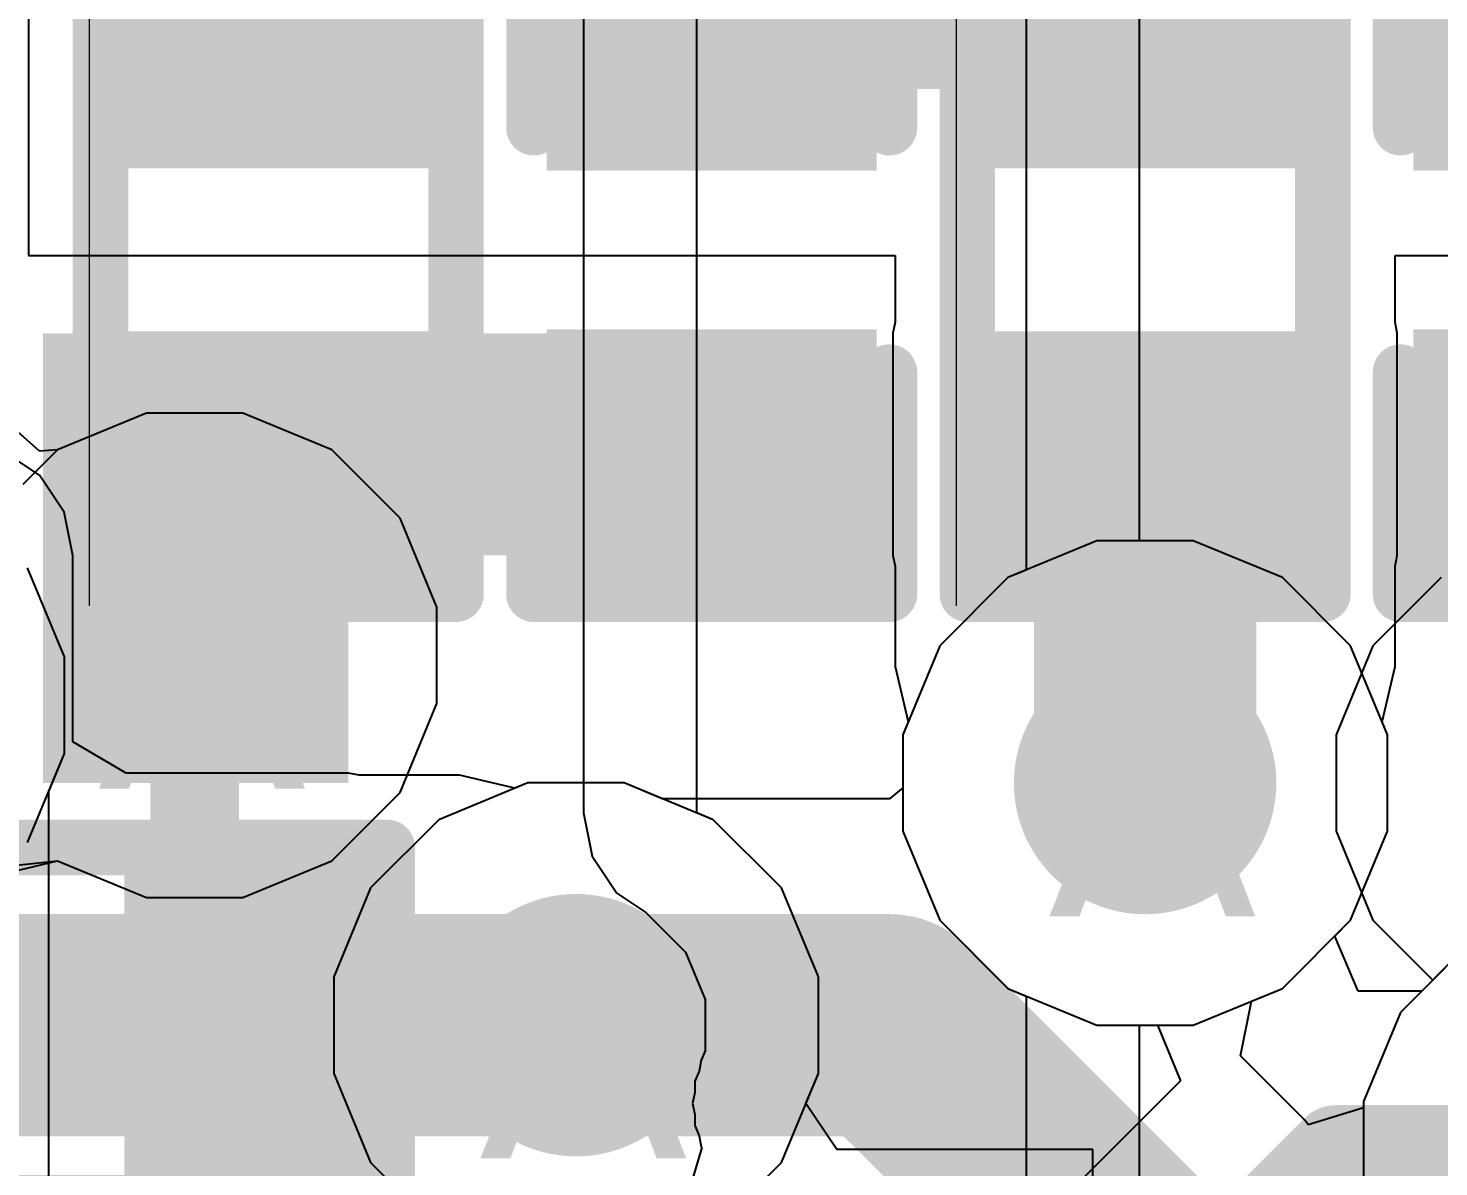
# Model space of a CAD drawing. Header units: inches. Extents: x 0 to 5271, y 0 to 5417.
# Drawn here: x 42.752 to 45.977, y 74.662 to 77.266 of the extents above; entities that cross this region are included whole.
import ezdxf

# ---------------------------------------------------------------- set-up
doc = ezdxf.new("R2010")
doc.units = ezdxf.units.IN
for name, color, linetype in [('Bottom Layer', 5, 'Continuous'), ('Bottom Overlay', 54, 'Continuous'), ('Bottom Paste', 16, 'Continuous'), ('Bottom Solder', 6, 'Continuous'), ('Drill Drawing', 1, 'Continuous'), ('L2_GND1', 16, 'Continuous'), ('L3_SIG1', 76, 'Continuous'), ('L4_PWR', 90, 'Continuous'), ('L5_GND2', 156, 'Continuous'), ('L6_SIG2', 130, 'Continuous'), ('L7_GND3', 216, 'Continuous'), ('Top Layer', 1, 'Continuous'), ('Via Holes', 16, 'Continuous')]:
    doc.layers.add(name, color=color, linetype=linetype)
doc.styles.add('Arial', font='', dxfattribs={"height": 0.2})
doc.styles.get('Arial').set_extended_font_data('Arial')

# ---------------------------------------------------------------- blocks, each defined once
blk = doc.blocks.new('C___0402_B_125')
at = {"layer": 'Bottom Layer'}
for points in [[(-0.24131016, 0.31750762), (-0.24131016, -0.31749238), (-0.69851016, -0.31749238), (-0.69851016, 0.31750762)], [(0.6984898399999999, 0.31750762), (0.6984898399999999, -0.31749238), (0.24128984, -0.31749238), (0.2412898399999999, 0.31750762)]]:
    blk.add_hatch(color=5, dxfattribs=at).paths.add_polyline_path(points)
at = {"layer": 'Bottom Paste'}
for points in [[(-0.24131016, 0.31750762), (-0.24131016, -0.31749238), (-0.69851016, -0.31749238), (-0.69851016, 0.31750762)], [(0.6984898399999999, 0.31750762), (0.6984898399999999, -0.31749238), (0.24128984, -0.31749238), (0.2412898399999999, 0.31750762)]]:
    blk.add_hatch(color=16, dxfattribs=at).paths.add_polyline_path(points)
at = {"layer": 'Bottom Solder'}
for points in [[(-0.18131028, 0.3775075), (-0.1813102799999999, -0.37749226), (-0.75851004, -0.37749226), (-0.75851004, 0.3775075)], [(0.75848972, 0.3775075), (0.75848972, -0.37749226), (0.18128996, -0.37749226), (0.1812899599999999, 0.3775075)]]:
    blk.add_hatch(color=6, dxfattribs=at).paths.add_polyline_path(points)
at = {"layer": 'Bottom Overlay'}
for points in [[(-0.78741016, -0.4063923799999999, 0.127, 0.127, 0), (-0.78741016, 0.4064076199999999, 0.127, 0.127, 0)], [(-0.27941016, 0.4064076199999999, 0.127, 0.127, 0), (-0.78741016, 0.4064076199999999, 0.127, 0.127, 0)], [(0.7873898399999999, 0.4064076199999999, 0.127, 0.127, 0), (0.27938984, 0.4064076199999999, 0.127, 0.127, 0)], [(0.7873898399999999, -0.4063923799999999, 0.127, 0.127, 0), (0.7873898399999999, 0.4064076199999999, 0.127, 0.127, 0)], [(-0.27941016, -0.4063923799999999, 0.127, 0.127, 0), (-0.78741016, -0.4063923799999999, 0.127, 0.127, 0)], [(0.7873898399999999, -0.4063923799999999, 0.127, 0.127, 0), (0.27938984, -0.4063923799999999, 0.127, 0.127, 0)]]:
    blk.add_lwpolyline(points, format="xyseb", dxfattribs=at)
for points in [[(-0.8191601599999999, 0.4064076199999999, 0.0635, 0.0635, 1), (-0.7556601599999999, 0.4064076199999999, 0.0635, 0.0635, 1)], [(-0.8191601599999999, 0.4064076199999999, 0.0635, 0.0635, 1), (-0.7556601599999999, 0.4064076199999999, 0.0635, 0.0635, 1)], [(-0.31116016, 0.4064076199999999, 0.0635, 0.0635, 1), (-0.24766016, 0.4064076199999999, 0.0635, 0.0635, 1)], [(0.24763984, 0.4064076199999999, 0.0635, 0.0635, 1), (0.3111398399999999, 0.4064076199999999, 0.0635, 0.0635, 1)], [(0.75563984, 0.4064076199999999, 0.0635, 0.0635, 1), (0.8191398400000001, 0.4064076199999999, 0.0635, 0.0635, 1)], [(0.75563984, 0.4064076199999999, 0.0635, 0.0635, 1), (0.8191398400000001, 0.4064076199999999, 0.0635, 0.0635, 1)], [(-0.8191601599999999, -0.4063923799999999, 0.0635, 0.0635, 1), (-0.7556601599999999, -0.4063923799999999, 0.0635, 0.0635, 1)], [(-0.8191601599999999, -0.4063923799999999, 0.0635, 0.0635, 1), (-0.7556601599999999, -0.4063923799999999, 0.0635, 0.0635, 1)], [(-0.31116016, -0.4063923799999999, 0.0635, 0.0635, 1), (-0.24766016, -0.4063923799999999, 0.0635, 0.0635, 1)], [(0.24763984, -0.4063923799999999, 0.0635, 0.0635, 1), (0.3111398399999999, -0.4063923799999999, 0.0635, 0.0635, 1)], [(0.75563984, -0.4063923799999999, 0.0635, 0.0635, 1), (0.8191398400000001, -0.4063923799999999, 0.0635, 0.0635, 1)], [(0.75563984, -0.4063923799999999, 0.0635, 0.0635, 1), (0.8191398400000001, -0.4063923799999999, 0.0635, 0.0635, 1)]]:
    blk.add_lwpolyline(points, format="xyseb", close=True, dxfattribs=at)
blk = doc.blocks.new('R___0402_B_162')
at = {"layer": 'Bottom Layer'}
for points in [[(-0.24131016, 0.31750254), (-0.24131016, -0.31749746), (-0.69851016, -0.31749746), (-0.69851016, 0.31750254)], [(0.6984898399999999, 0.31750254), (0.6984898399999999, -0.31749746), (0.24128984, -0.31749746), (0.2412898399999999, 0.31750254)]]:
    blk.add_hatch(color=5, dxfattribs=at).paths.add_polyline_path(points)
at = {"layer": 'Bottom Paste'}
for points in [[(-0.24131016, 0.31750254), (-0.24131016, -0.31749746), (-0.69851016, -0.31749746), (-0.69851016, 0.31750254)], [(0.6984898399999999, 0.31750254), (0.6984898399999999, -0.31749746), (0.24128984, -0.31749746), (0.2412898399999999, 0.31750254)]]:
    blk.add_hatch(color=16, dxfattribs=at).paths.add_polyline_path(points)
at = {"layer": 'Bottom Solder'}
for points in [[(-0.186309, 0.3725037), (-0.1863089999999999, -0.3724986199999999), (-0.75351132, -0.3724986199999999), (-0.75351132, 0.3725037)], [(0.753491, 0.3725037), (0.753491, -0.3724986199999999), (0.18628868, -0.3724986199999999), (0.18628868, 0.3725037)]]:
    blk.add_hatch(color=6, dxfattribs=at).paths.add_polyline_path(points)
at = {"layer": 'Bottom Overlay'}
for points in [[(-0.78741016, 0.40640254, 0.127, 0.127, 0), (0.7873898399999999, 0.40640254, 0.127, 0.127, 0)], [(-0.78741016, 0.40640254, 0.127, 0.127, 0), (-0.78741016, -0.40639746, 0.127, 0.127, 0)], [(0.7873898399999999, 0.40640254, 0.127, 0.127, 0), (0.7873898399999999, -0.40639746, 0.127, 0.127, 0)], [(-0.81281016, 0.43180254, 0.0032258, 0.0032258, 0), (0.81278984, 0.43180254, 0.0032258, 0.0032258, 0)], [(-0.78741016, -0.40639746, 0.127, 0.127, 0), (0.7873898399999999, -0.40639746, 0.127, 0.127, 0)]]:
    blk.add_lwpolyline(points, format="xyseb", dxfattribs=at)
for points in [[(-0.8191601599999999, 0.40640254, 0.0635, 0.0635, 1), (-0.7556601599999999, 0.40640254, 0.0635, 0.0635, 1)], [(-0.8191601599999999, 0.40640254, 0.0635, 0.0635, 1), (-0.7556601599999999, 0.40640254, 0.0635, 0.0635, 1)], [(0.75563984, 0.40640254, 0.0635, 0.0635, 1), (0.8191398400000001, 0.40640254, 0.0635, 0.0635, 1)], [(0.75563984, 0.40640254, 0.0635, 0.0635, 1), (0.8191398400000001, 0.40640254, 0.0635, 0.0635, 1)], [(-0.81361534, 0.43180254, 0.0016129, 0.0016129, 1), (-0.81200498, 0.43180254, 0.0016129, 0.0016129, 1)], [(0.8119846599999999, 0.43180254, 0.0016129, 0.0016129, 1), (0.81359502, 0.43180254, 0.0016129, 0.0016129, 1)], [(-0.8191601599999999, -0.40639746, 0.0635, 0.0635, 1), (-0.7556601599999999, -0.40639746, 0.0635, 0.0635, 1)], [(-0.8191601599999999, -0.40639746, 0.0635, 0.0635, 1), (-0.7556601599999999, -0.40639746, 0.0635, 0.0635, 1)], [(0.75563984, -0.40639746, 0.0635, 0.0635, 1), (0.8191398400000001, -0.40639746, 0.0635, 0.0635, 1)], [(0.75563984, -0.40639746, 0.0635, 0.0635, 1), (0.8191398400000001, -0.40639746, 0.0635, 0.0635, 1)]]:
    blk.add_lwpolyline(points, format="xyseb", close=True, dxfattribs=at)
blk = doc.blocks.new('R___0402_B_388')
at = {"layer": 'Bottom Layer'}
for points in [[(-0.2412746, 0.31750762), (-0.2412746, -0.31749238), (-0.6984746, -0.31749238), (-0.6984746, 0.31750762)], [(0.6985254, 0.31750762), (0.6985254, -0.31749238), (0.2413254, -0.31749238), (0.2413254, 0.31750762)]]:
    blk.add_hatch(color=5, dxfattribs=at).paths.add_polyline_path(points)
at = {"layer": 'Bottom Paste'}
for points in [[(-0.2412746, 0.31750762), (-0.2412746, -0.31749238), (-0.6984746, -0.31749238), (-0.6984746, 0.31750762)], [(0.6985254, 0.31750762), (0.6985254, -0.31749238), (0.2413254, -0.31749238), (0.2413254, 0.31750762)]]:
    blk.add_hatch(color=16, dxfattribs=at).paths.add_polyline_path(points)
at = {"layer": 'Bottom Solder'}
for points in [[(-0.18627344, 0.37250878), (-0.18627344, -0.37249354), (-0.7534757599999999, -0.37249354), (-0.7534757599999999, 0.37250878)], [(0.75352656, 0.37250878), (0.75352656, -0.37249354), (0.18632424, -0.37249354), (0.1863242399999999, 0.37250878)]]:
    blk.add_hatch(color=6, dxfattribs=at).paths.add_polyline_path(points)
at = {"layer": 'Bottom Overlay'}
for points in [[(-0.7873745999999999, 0.4064076199999999, 0.127, 0.127, 0), (-0.7873745999999999, -0.4063923799999999, 0.127, 0.127, 0)], [(0.7874253999999999, 0.4064076199999999, 0.127, 0.127, 0), (-0.7873745999999999, 0.4064076199999999, 0.127, 0.127, 0)], [(0.7874253999999999, 0.4064076199999999, 0.127, 0.127, 0), (0.7874253999999999, -0.4063923799999999, 0.127, 0.127, 0)], [(0.8128254, 0.4318076199999999, 0.0032258, 0.0032258, 0), (-0.8127745999999999, 0.4318076199999999, 0.0032258, 0.0032258, 0)], [(0.7874253999999999, -0.4063923799999999, 0.127, 0.127, 0), (-0.7873745999999999, -0.4063923799999999, 0.127, 0.127, 0)]]:
    blk.add_lwpolyline(points, format="xyseb", dxfattribs=at)
for points in [[(-0.8191246, 0.4064076199999999, 0.0635, 0.0635, 1), (-0.7556246, 0.4064076199999999, 0.0635, 0.0635, 1)], [(-0.8191246, 0.4064076199999999, 0.0635, 0.0635, 1), (-0.7556246, 0.4064076199999999, 0.0635, 0.0635, 1)], [(0.7556754, 0.4064076199999999, 0.0635, 0.0635, 1), (0.8191754, 0.4064076199999999, 0.0635, 0.0635, 1)], [(0.7556754, 0.4064076199999999, 0.0635, 0.0635, 1), (0.8191754, 0.4064076199999999, 0.0635, 0.0635, 1)], [(-0.81357978, 0.4318076199999999, 0.0016129, 0.0016129, 1), (-0.8119694199999998, 0.4318076199999999, 0.0016129, 0.0016129, 1)], [(0.81202022, 0.4318076199999999, 0.0016129, 0.0016129, 1), (0.8136305799999999, 0.4318076199999999, 0.0016129, 0.0016129, 1)], [(-0.8191246, -0.4063923799999999, 0.0635, 0.0635, 1), (-0.7556246, -0.4063923799999999, 0.0635, 0.0635, 1)], [(-0.8191246, -0.4063923799999999, 0.0635, 0.0635, 1), (-0.7556246, -0.4063923799999999, 0.0635, 0.0635, 1)], [(0.7556754, -0.4063923799999999, 0.0635, 0.0635, 1), (0.8191754, -0.4063923799999999, 0.0635, 0.0635, 1)], [(0.7556754, -0.4063923799999999, 0.0635, 0.0635, 1), (0.8191754, -0.4063923799999999, 0.0635, 0.0635, 1)]]:
    blk.add_lwpolyline(points, format="xyseb", close=True, dxfattribs=at)
blk = doc.blocks.new('R___0402_B_389')
at = {"layer": 'Bottom Layer'}
for points in [[(-0.24129238, 0.3175), (-0.2412923799999999, -0.3175), (-0.6984923799999999, -0.3175), (-0.6984923799999999, 0.3175)], [(0.6985076199999999, 0.3175), (0.6985076199999999, -0.3175), (0.24130762, -0.3175), (0.2413076199999999, 0.3175)]]:
    blk.add_hatch(color=5, dxfattribs=at).paths.add_polyline_path(points)
at = {"layer": 'Bottom Paste'}
for points in [[(-0.24129238, 0.3175), (-0.2412923799999999, -0.3175), (-0.6984923799999999, -0.3175), (-0.6984923799999999, 0.3175)], [(0.6985076199999999, 0.3175), (0.6985076199999999, -0.3175), (0.24130762, -0.3175), (0.2413076199999999, 0.3175)]]:
    blk.add_hatch(color=16, dxfattribs=at).paths.add_polyline_path(points)
at = {"layer": 'Bottom Solder'}
for points in [[(-0.18629122, 0.37250116), (-0.18629122, -0.37250116), (-0.7534935399999999, -0.37250116), (-0.7534935399999999, 0.37250116)], [(0.75350878, 0.37250116), (0.75350878, -0.37250116), (0.18630646, -0.37250116), (0.18630646, 0.37250116)]]:
    blk.add_hatch(color=6, dxfattribs=at).paths.add_polyline_path(points)
at = {"layer": 'Bottom Overlay'}
for points in [[(-0.78739238, 0.4064, 0.127, 0.127, 0), (-0.78739238, -0.4064, 0.127, 0.127, 0)], [(-0.78739238, 0.4064, 0.127, 0.127, 0), (0.78740762, 0.4064, 0.127, 0.127, 0)], [(0.78740762, 0.4064, 0.127, 0.127, 0), (0.78740762, -0.4064, 0.127, 0.127, 0)], [(-0.81279238, 0.4318, 0.0032258, 0.0032258, 0), (0.8128076200000001, 0.4318, 0.0032258, 0.0032258, 0)], [(-0.78739238, -0.4064, 0.127, 0.127, 0), (0.78740762, -0.4064, 0.127, 0.127, 0)]]:
    blk.add_lwpolyline(points, format="xyseb", dxfattribs=at)
for points in [[(-0.81914238, 0.4064, 0.0635, 0.0635, 1), (-0.75564238, 0.4064, 0.0635, 0.0635, 1)], [(-0.81914238, 0.4064, 0.0635, 0.0635, 1), (-0.75564238, 0.4064, 0.0635, 0.0635, 1)], [(0.7556576199999999, 0.4064, 0.0635, 0.0635, 1), (0.81915762, 0.4064, 0.0635, 0.0635, 1)], [(0.7556576199999999, 0.4064, 0.0635, 0.0635, 1), (0.81915762, 0.4064, 0.0635, 0.0635, 1)], [(-0.8135975599999999, 0.4318, 0.0016129, 0.0016129, 1), (-0.8119872, 0.4318, 0.0016129, 0.0016129, 1)], [(0.81200244, 0.4318, 0.0016129, 0.0016129, 1), (0.8136127999999999, 0.4318, 0.0016129, 0.0016129, 1)], [(-0.81914238, -0.4064, 0.0635, 0.0635, 1), (-0.75564238, -0.4064, 0.0635, 0.0635, 1)], [(-0.81914238, -0.4064, 0.0635, 0.0635, 1), (-0.75564238, -0.4064, 0.0635, 0.0635, 1)], [(0.7556576199999999, -0.4064, 0.0635, 0.0635, 1), (0.81915762, -0.4064, 0.0635, 0.0635, 1)], [(0.7556576199999999, -0.4064, 0.0635, 0.0635, 1), (0.81915762, -0.4064, 0.0635, 0.0635, 1)]]:
    blk.add_lwpolyline(points, format="xyseb", close=True, dxfattribs=at)
blk = doc.blocks.new('C___0402_B_567')
at = {"layer": 'Bottom Layer'}
for points in [[(-0.24125682, 0.31752794), (-0.2412568199999999, -0.31747206), (-0.69845682, -0.31747206), (-0.69845682, 0.31752794)], [(0.6985431799999999, 0.31752794), (0.6985431799999999, -0.31747206), (0.24134318, -0.31747206), (0.2413431799999999, 0.31752794)]]:
    blk.add_hatch(color=5, dxfattribs=at).paths.add_polyline_path(points)
at = {"layer": 'Bottom Paste'}
for points in [[(-0.24125682, 0.31752794), (-0.2412568199999999, -0.31747206), (-0.69845682, -0.31747206), (-0.69845682, 0.31752794)], [(0.6985431799999999, 0.31752794), (0.6985431799999999, -0.31747206), (0.24134318, -0.31747206), (0.2413431799999999, 0.31752794)]]:
    blk.add_hatch(color=16, dxfattribs=at).paths.add_polyline_path(points)
at = {"layer": 'Bottom Solder'}
for points in [[(-0.18125694, 0.37752782), (-0.1812569399999999, -0.37747194), (-0.7584567, -0.37747194), (-0.7584567, 0.37752782)], [(0.7585430599999999, 0.37752782), (0.7585430599999999, -0.37747194), (0.1813433, -0.37747194), (0.1813433, 0.37752782)]]:
    blk.add_hatch(color=6, dxfattribs=at).paths.add_polyline_path(points)
at = {"layer": 'Bottom Overlay'}
for points in [[(-0.78735682, -0.40637206, 0.127, 0.127, 0), (-0.78735682, 0.40642794, 0.127, 0.127, 0)], [(-0.27935682, 0.40642794, 0.127, 0.127, 0), (-0.78735682, 0.40642794, 0.127, 0.127, 0)], [(0.7874431799999999, 0.40642794, 0.127, 0.127, 0), (0.27944318, 0.40642794, 0.127, 0.127, 0)], [(0.7874431799999999, -0.40637206, 0.127, 0.127, 0), (0.7874431799999999, 0.40642794, 0.127, 0.127, 0)], [(-0.27935682, -0.40637206, 0.127, 0.127, 0), (-0.78735682, -0.40637206, 0.127, 0.127, 0)], [(0.7874431799999999, -0.40637206, 0.127, 0.127, 0), (0.27944318, -0.40637206, 0.127, 0.127, 0)]]:
    blk.add_lwpolyline(points, format="xyseb", dxfattribs=at)
for points in [[(-0.81910682, 0.40642794, 0.0635, 0.0635, 1), (-0.7556068199999999, 0.40642794, 0.0635, 0.0635, 1)], [(-0.81910682, 0.40642794, 0.0635, 0.0635, 1), (-0.7556068199999999, 0.40642794, 0.0635, 0.0635, 1)], [(-0.31110682, 0.40642794, 0.0635, 0.0635, 1), (-0.24760682, 0.40642794, 0.0635, 0.0635, 1)], [(0.24769318, 0.40642794, 0.0635, 0.0635, 1), (0.31119318, 0.40642794, 0.0635, 0.0635, 1)], [(0.75569318, 0.40642794, 0.0635, 0.0635, 1), (0.81919318, 0.40642794, 0.0635, 0.0635, 1)], [(0.75569318, 0.40642794, 0.0635, 0.0635, 1), (0.81919318, 0.40642794, 0.0635, 0.0635, 1)], [(-0.81910682, -0.40637206, 0.0635, 0.0635, 1), (-0.7556068199999999, -0.40637206, 0.0635, 0.0635, 1)], [(-0.81910682, -0.40637206, 0.0635, 0.0635, 1), (-0.7556068199999999, -0.40637206, 0.0635, 0.0635, 1)], [(-0.31110682, -0.40637206, 0.0635, 0.0635, 1), (-0.24760682, -0.40637206, 0.0635, 0.0635, 1)], [(0.24769318, -0.40637206, 0.0635, 0.0635, 1), (0.31119318, -0.40637206, 0.0635, 0.0635, 1)], [(0.75569318, -0.40637206, 0.0635, 0.0635, 1), (0.81919318, -0.40637206, 0.0635, 0.0635, 1)], [(0.75569318, -0.40637206, 0.0635, 0.0635, 1), (0.81919318, -0.40637206, 0.0635, 0.0635, 1)]]:
    blk.add_lwpolyline(points, format="xyseb", close=True, dxfattribs=at)

msp = doc.modelspace()

# ---------------------------------------------------------------- hatches: boundary and pattern name
at = {"layer": 'Bottom Layer'}
for points in [[(42.78550752, 76.06025428), (44.63231612, 76.06025428), (44.63231612, 76.56825427999999), (42.78550752, 76.56825427999999)], [(44.63231612, 76.56825427999999), (43.99731612, 76.56825427999999), (43.99731612, 76.06025428), (44.63231612, 76.06025428)], [(45.62327172, 76.56830508), (44.98827172, 76.56830508), (44.98827172, 76.06030507999999), (45.62327172, 76.06030507999999)], [(42.78550752, 75.53960507999999), (43.48398212, 75.53960507999999), (43.48398212, 76.51750507999999), (42.78550752, 76.51750507999999)], [(42.97598212, 75.30338507999998), (42.97598212, 74.66838508), (43.48398212, 74.66838508), (43.48398212, 75.30338507999998)]]:
    msp.add_hatch(color=5, dxfattribs=at).paths.add_polyline_path(points)
h = msp.add_hatch(color=5, dxfattribs=at)
edge = h.paths.add_edge_path()
edge.add_arc((43.13267472, 75.83170508), 0.2999994, 0, 360)
h = msp.add_hatch(color=5, dxfattribs=at)
edge = h.paths.add_edge_path()
edge.add_arc((45.30577172, 75.53960507999999), 0.2999994, 0, 360)
h = msp.add_hatch(color=5, dxfattribs=at)
edge = h.paths.add_edge_path()
edge.add_arc((44.00468212, 74.98588508), 0.2999994, 0, 360)
at = {"layer": 'L2_GND1'}
h = msp.add_hatch(color=16, dxfattribs=at)
edge = h.paths.add_edge_path()
edge.add_arc((43.13267472, 75.83170508), 0.2999994, 0, 360)
h = msp.add_hatch(color=16, dxfattribs=at)
edge = h.paths.add_edge_path()
edge.add_arc((45.30577172, 75.53960507999999), 0.2999994, 0, 360)
h = msp.add_hatch(color=16, dxfattribs=at)
edge = h.paths.add_edge_path()
edge.add_arc((44.00468212, 74.98588508), 0.2999994, 0, 360)
at = {"layer": 'L3_SIG1'}
h = msp.add_hatch(color=76, dxfattribs=at)
edge = h.paths.add_edge_path()
edge.add_arc((43.13267472, 75.83170508), 0.2999994, 0, 360)
h = msp.add_hatch(color=76, dxfattribs=at)
edge = h.paths.add_edge_path()
edge.add_arc((45.30577172, 75.53960507999999), 0.2999994, 0, 360)
h = msp.add_hatch(color=76, dxfattribs=at)
edge = h.paths.add_edge_path()
edge.add_arc((44.00468212, 74.98588508), 0.2999994, 0, 360)
at = {"layer": 'L4_PWR'}
h = msp.add_hatch(color=90, dxfattribs=at)
edge = h.paths.add_edge_path()
edge.add_arc((43.13267472, 75.83170508), 0.2999994, 0, 360)
h = msp.add_hatch(color=90, dxfattribs=at)
edge = h.paths.add_edge_path()
edge.add_arc((45.30577172, 75.53960507999999), 0.2999994, 0, 360)
h = msp.add_hatch(color=90, dxfattribs=at)
edge = h.paths.add_edge_path()
edge.add_arc((44.00468212, 74.98588508), 0.2999994, 0, 360)
at = {"layer": 'L5_GND2'}
h = msp.add_hatch(color=156, dxfattribs=at)
edge = h.paths.add_edge_path()
edge.add_arc((43.13267472, 75.83170508), 0.2999994, 0, 360)
h = msp.add_hatch(color=156, dxfattribs=at)
edge = h.paths.add_edge_path()
edge.add_arc((45.30577172, 75.53960507999999), 0.2999994, 0, 360)
h = msp.add_hatch(color=156, dxfattribs=at)
edge = h.paths.add_edge_path()
edge.add_arc((44.00468212, 74.98588508), 0.2999994, 0, 360)
at = {"layer": 'L6_SIG2'}
h = msp.add_hatch(color=130, dxfattribs=at)
edge = h.paths.add_edge_path()
edge.add_arc((43.13267472, 75.83170508), 0.2999994, 0, 360)
h = msp.add_hatch(color=130, dxfattribs=at)
edge = h.paths.add_edge_path()
edge.add_arc((45.30577172, 75.53960507999999), 0.2999994, 0, 360)
h = msp.add_hatch(color=130, dxfattribs=at)
edge = h.paths.add_edge_path()
edge.add_arc((44.00468212, 74.98588508), 0.2999994, 0, 360)
at = {"layer": 'L7_GND3'}
h = msp.add_hatch(color=216, dxfattribs=at)
edge = h.paths.add_edge_path()
edge.add_arc((43.13267472, 75.83170508), 0.2999994, 0, 360)
h = msp.add_hatch(color=216, dxfattribs=at)
edge = h.paths.add_edge_path()
edge.add_arc((45.30577172, 75.53960507999999), 0.2999994, 0, 360)
h = msp.add_hatch(color=216, dxfattribs=at)
edge = h.paths.add_edge_path()
edge.add_arc((44.00468212, 74.98588508), 0.2999994, 0, 360)
at = {"layer": 'Top Layer'}
h = msp.add_hatch(color=1, dxfattribs=at)
edge = h.paths.add_edge_path()
edge.add_arc((43.13267472, 75.83170508), 0.2999994, 0, 360)
h = msp.add_hatch(color=1, dxfattribs=at)
edge = h.paths.add_edge_path()
edge.add_arc((45.30577172, 75.53960507999999), 0.2999994, 0, 360)
h = msp.add_hatch(color=1, dxfattribs=at)
edge = h.paths.add_edge_path()
edge.add_arc((44.00468212, 74.98588508), 0.2999994, 0, 360)
at = {"layer": 'Via Holes'}
h = msp.add_hatch(color=7, dxfattribs=at)
edge = h.paths.add_edge_path()
edge.add_arc((43.13267472, 75.83170508), 0.1499997, 0, 360)
h = msp.add_hatch(color=7, dxfattribs=at)
edge = h.paths.add_edge_path()
edge.add_arc((45.30577172, 75.53960507999999), 0.1499997, 0, 360)
h = msp.add_hatch(color=7, dxfattribs=at)
edge = h.paths.add_edge_path()
edge.add_arc((44.00468212, 74.98588508), 0.1499997, 0, 360)

# ---------------------------------------------------------------- linework, layer by layer
at = {"layer": 'Bottom Layer'}
for p, q in [((42.75230971999999, 77.54314438), (42.75230971999999, 76.74610508)), ((42.75230971999999, 76.74610508), (43.74331612, 76.74610508)), ((43.74331612, 76.74610508), (43.74331612, 76.74605428)), ((43.74331612, 76.74605428), (44.73427172, 76.74605428)), ((44.73427172, 76.74605428), (44.73427172, 76.59332153999999)), ((45.87727172, 76.59332153999999), (45.87727172, 76.74610508)), ((45.87727172, 76.74610508), (46.71582732, 76.74610508)), ((44.73427172, 76.59332153999999), (44.72929585999999, 76.56830508)), ((44.72929585999999, 76.56830508), (44.72929585999999, 76.06030507999999)), ((45.88224758, 76.56830508), (45.87727172, 76.59332153999999)), ((45.88224758, 76.06030507999999), (45.88224758, 76.56830508)), ((42.77810596, 76.24337812), (42.69408784, 76.2995172)), ((42.83424504, 76.15936), (42.77810596, 76.24337812)), ((42.85395798, 76.06025428), (42.83424504, 76.15936)), ((42.85395798, 75.6336816), (42.85395798, 76.06025428)), ((44.72929585999999, 76.06030507999999), (44.73427172, 76.03528861999999)), ((45.87727172, 76.03528861999999), (45.88224758, 76.06030507999999)), ((44.73427172, 76.03528861999999), (44.73427172, 75.80630762)), ((45.87727172, 75.80630762), (45.87727172, 76.03528861999999)), ((44.73427172, 75.80630762), (44.73426918, 75.80630762)), ((44.73426918, 75.80630762), (44.76399225999999, 75.67930507999999)), ((45.84755118, 75.67930507999999), (45.87727425999999, 75.80630762)), ((45.87727425999999, 75.80630762), (45.87727172, 75.80630762)), ((44.76399225999999, 75.67930507999999), (44.75177231999999, 75.64980298)), ((45.85977112, 75.64980298), (45.84755118, 75.67930507999999)), ((42.97598466, 75.56236093999999), (42.85395798, 75.6336816)), ((44.75177231999999, 75.64980298), (44.75177231999999, 75.52862212)), ((45.85977112, 75.42940718), (45.85977112, 75.64980298)), ((43.48398212, 75.56236093999999), (42.97598466, 75.56236093999999)), ((43.50899858, 75.55738508), (43.48398212, 75.56236093999999)), ((43.73797957999999, 75.55738508), (43.50899858, 75.55738508)), ((43.86498211999999, 75.52766454), (43.73797957999999, 75.55738761999999)), ((43.73797957999999, 75.55738761999999), (43.73797957999999, 75.55738508)), ((43.89448422, 75.53988448), (43.86498211999999, 75.52766454)), ((44.11488002, 75.53988448), (43.89448422, 75.53988448)), ((44.20190803999999, 75.5038368), (44.11488002, 75.53988448)), ((44.72156918, 75.5038368), (44.20190803999999, 75.5038368)), ((44.75177231999999, 75.52862212), (44.72156918, 75.5038368)), ((45.77543041999999, 75.22579062), (45.85977112, 75.42940718)), ((45.61958618, 75.06994637999999), (45.77543041999999, 75.22579062)), ((46.04560768, 75.17105869999999), (45.88976344, 75.01521446)), ((45.54870494, 75.04058651999999), (45.61958618, 75.06994637999999)), ((45.52392724, 74.91602492), (45.54870494, 75.04058651999999)), ((45.88976344, 75.01521446), (45.80542274, 74.8115979)), ((45.6720194, 74.76793276000001), (45.52392724, 74.91602492)), ((45.80542274, 74.79687606), (45.67842273999999, 74.75835187999999)), ((45.80542274, 74.8115979), (45.80542274, 74.79687606)), ((45.67842273999999, 74.75835187999999), (45.6720194, 74.76793276000001))]:
    msp.add_line(p, q, dxfattribs=at)
for points in [[(43.36043652, 77.26533187999999, 0.2032, 0.2032, 0), (43.36043652, 78.12725548, 0.2032, 0.2032, 0)], [(45.30578696, 77.22871269999999, 0.2032, 0.2032, 0), (45.86030452, 77.78323026, 0.2032, 0.2032, 0)], [(43.32380971999999, 77.22870508, 0.2032, 0.2032, 0), (43.36043652, 77.26533187999999, 0.2032, 0.2032, 0)], [(44.31481612, 77.22865428, 0.2032, 0.2032, 0), (45.30577172, 77.22865428, 0.2032, 0.2032, 0)], [(45.30577172, 77.22870508, 0.2032, 0.2032, 0), (45.30578696, 77.22871269999999, 0.2032, 0.2032, 0)], [(45.30577172, 77.22865428, 0.2032, 0.2032, 0), (45.30577172, 77.22870508, 0.2032, 0.2032, 0)], [(45.30577172, 75.53960507999999, 0.508, 0.508, 0), (45.30577172, 76.28890507999999, 0.508, 0.508, 0)], [(43.25538211999999, 74.98588508, 0.508, 0.508, 0), (44.00468212, 74.98588508, 0.508, 0.508, 0)], [(44.00468212, 74.98588508, 0.508, 0.508, 0), (44.72157172, 74.98588508, 0.508, 0.508, 0)], [(44.72157172, 74.98588508, 0.508, 0.508, 0), (45.30577172, 74.40168508, 0.508, 0.508, 0)]]:
    msp.add_lwpolyline(points, format="xyseb", dxfattribs=at)
for points in [[(43.30963652, 77.26533187999999, 0.1016, 0.1016, 1), (43.41123652, 77.26533187999999, 0.1016, 0.1016, 1)], [(43.30963652, 77.26533187999999, 0.1016, 0.1016, 1), (43.41123652, 77.26533187999999, 0.1016, 0.1016, 1)], [(43.27300972, 77.22870508, 0.1016, 0.1016, 1), (43.37460972, 77.22870508, 0.1016, 0.1016, 1)], [(44.26401612, 77.22865428, 0.1016, 0.1016, 1), (44.36561612, 77.22865428, 0.1016, 0.1016, 1)], [(45.25497171999999, 77.22870508, 0.1016, 0.1016, 1), (45.35657172, 77.22870508, 0.1016, 0.1016, 1)], [(45.25497171999999, 77.22870508, 0.1016, 0.1016, 1), (45.35657172, 77.22870508, 0.1016, 0.1016, 1)], [(45.25497171999999, 77.22865428, 0.1016, 0.1016, 1), (45.35657172, 77.22865428, 0.1016, 0.1016, 1)], [(45.25497171999999, 77.22865428, 0.1016, 0.1016, 1), (45.35657172, 77.22865428, 0.1016, 0.1016, 1)], [(45.25498696, 77.22871269999999, 0.1016, 0.1016, 1), (45.35658696, 77.22871269999999, 0.1016, 0.1016, 1)], [(45.25498696, 77.22871269999999, 0.1016, 0.1016, 1), (45.35658696, 77.22871269999999, 0.1016, 0.1016, 1)], [(45.17877172, 76.28890507999999, 0.254, 0.254, 1), (45.43277172, 76.28890507999999, 0.254, 0.254, 1)], [(45.17877172, 75.53960507999999, 0.254, 0.254, 1), (45.43277172, 75.53960507999999, 0.254, 0.254, 1)], [(43.12838212, 74.98588508, 0.254, 0.254, 1), (43.38238212, 74.98588508, 0.254, 0.254, 1)], [(43.87768212, 74.98588508, 0.254, 0.254, 1), (44.13168211999999, 74.98588508, 0.254, 0.254, 1)], [(43.87768212, 74.98588508, 0.254, 0.254, 1), (44.13168211999999, 74.98588508, 0.254, 0.254, 1)], [(44.59457172, 74.98588508, 0.254, 0.254, 1), (44.84857172, 74.98588508, 0.254, 0.254, 1)], [(44.59457172, 74.98588508, 0.254, 0.254, 1), (44.84857172, 74.98588508, 0.254, 0.254, 1)]]:
    msp.add_lwpolyline(points, format="xyseb", close=True, dxfattribs=at)
at = {"layer": 'L2_GND1'}
for p, q in [((45.19557381999999, 76.09360448), (44.99195726, 76.00926378)), ((45.41596962, 76.09360448), (45.19557381999999, 76.09360448)), ((45.61958618, 76.00926378), (45.41596962, 76.09360448)), ((42.83488512, 75.82788237999999), (42.75054442, 76.03149893999999)), ((44.99195726, 76.00926378), (44.83611302, 75.85341953999999)), ((45.77543041999999, 75.85341953999999), (45.61958618, 76.00926378)), ((42.83488512, 75.60748658), (42.83488512, 75.82788237999999)), ((44.83611302, 75.85341953999999), (44.75177231999999, 75.64980298)), ((45.85977112, 75.64980298), (45.77543041999999, 75.85341953999999)), ((44.75177231999999, 75.64980298), (44.75177231999999, 75.42940718)), ((45.85977112, 75.42940718), (45.85977112, 75.64980298)), ((42.75054442, 75.40387002), (42.83488512, 75.60748658)), ((43.89448422, 75.53988448), (43.69086765999999, 75.45554378)), ((44.11488002, 75.53988448), (43.89448422, 75.53988448)), ((44.31849658, 75.45554378), (44.11488002, 75.53988448)), ((43.69086765999999, 75.45554378), (43.53502342, 75.29969953999999)), ((44.47434081999999, 75.29969953999999), (44.31849658, 75.45554378)), ((44.75177231999999, 75.42940718), (44.83611302, 75.22579062)), ((45.77543041999999, 75.22579062), (45.85977112, 75.42940718)), ((43.53502342, 75.29969953999999), (43.45068272, 75.09608297999999)), ((44.55868152, 75.09608297999999), (44.47434081999999, 75.29969953999999)), ((44.83611302, 75.22579062), (44.99195726, 75.06994637999999)), ((45.61958618, 75.06994637999999), (45.77543041999999, 75.22579062)), ((46.04560768, 75.17105869999999), (45.88976344, 75.01521446)), ((43.45068272, 75.09608297999999), (43.45068272, 74.87568717999999)), ((44.55868152, 74.87568717999999), (44.55868152, 75.09608297999999)), ((44.99195726, 75.06994637999999), (45.19557381999999, 74.98560567999999)), ((45.41596962, 74.98560567999999), (45.61958618, 75.06994637999999)), ((45.88976344, 75.01521446), (45.80542274, 74.8115979)), ((45.19557381999999, 74.98560567999999), (45.41596962, 74.98560567999999)), ((43.45068272, 74.87568717999999), (43.53502342, 74.67207062)), ((44.47434081999999, 74.67207062), (44.55868152, 74.87568717999999)), ((45.80542274, 74.8115979), (45.80542274, 74.5912021)), ((43.53502342, 74.67207062), (43.69086765999999, 74.51622637999999)), ((44.31849658, 74.51622637999999), (44.47434081999999, 74.67207062))]:
    msp.add_line(p, q, dxfattribs=at)
at = {"layer": 'L3_SIG1'}
for p, q in [((45.0342, 77.53740398), (45.0342, 76.02676183999999)), ((45.29317586, 76.09360448), (45.29317586, 77.48085088)), ((43.02247682, 76.38570448), (42.81886026, 76.30136378)), ((43.24287261999999, 76.38570448), (43.02247682, 76.38570448)), ((43.44648917999999, 76.30136378), (43.24287261999999, 76.38570448)), ((42.81886026, 76.30136378), (42.73957416, 76.22207768)), ((43.60233342, 76.14551954), (43.44648917999999, 76.30136378)), ((43.68667411999999, 75.94190298), (43.60233342, 76.14551954)), ((45.41596962, 76.09360448), (45.29317586, 76.09360448)), ((45.61958618, 76.00926378), (45.41596962, 76.09360448)), ((45.0342, 76.02676183999999), (44.99195726, 76.00926378)), ((44.99195726, 76.00926378), (44.83611302, 75.85341953999999)), ((45.77543041999999, 75.85341953999999), (45.61958618, 76.00926378)), ((43.68667411999999, 75.72150717999999), (43.68667411999999, 75.94190298)), ((44.83611302, 75.85341953999999), (44.75177231999999, 75.64980298)), ((45.85977112, 75.64980298), (45.77543041999999, 75.85341953999999)), ((43.60233342, 75.51789062), (43.68667411999999, 75.72150717999999)), ((44.75177231999999, 75.64980298), (44.75177231999999, 75.42940718)), ((45.85977112, 75.42940718), (45.85977112, 75.64980298)), ((43.44648917999999, 75.36204638), (43.60233342, 75.51789062)), ((44.75177231999999, 75.42940718), (44.83611302, 75.22579062)), ((45.77543041999999, 75.22579062), (45.85977112, 75.42940718)), ((42.67398628, 75.32731188), (42.8188628, 75.36204638)), ((42.8188628, 75.36204638), (43.02247682, 75.27770568)), ((43.24287261999999, 75.27770568), (43.44648917999999, 75.36204638)), ((43.02247682, 75.27770568), (43.24287261999999, 75.27770568)), ((44.83611302, 75.22579062), (44.99195726, 75.06994637999999)), ((45.61958618, 75.06994637999999), (45.77543041999999, 75.22579062)), ((46.04560768, 75.17105869999999), (45.88976344, 75.01521446)), ((44.99195726, 75.06994637999999), (45.0342, 75.05244832)), ((45.0342, 75.05244832), (45.0342, 74.09190414)), ((45.41596962, 74.98560567999999), (45.61958618, 75.06994637999999)), ((45.88976344, 75.01521446), (45.80542274, 74.8115979)), ((45.29317586, 74.09190414), (45.29317586, 74.98560567999999)), ((45.29317586, 74.98560567999999), (45.41596962, 74.98560567999999)), ((45.80542274, 74.8115979), (45.80542274, 74.5912021))]:
    msp.add_line(p, q, dxfattribs=at)
msp.add_lwpolyline([(41.25468507999999, 74.98588508, 0.508, 0.508, 0), (44.00468212, 74.98588508, 0.508, 0.508, 0)], format="xyseb", dxfattribs=at)
msp.add_lwpolyline([(43.87768212, 74.98588508, 0.254, 0.254, 1), (44.13168211999999, 74.98588508, 0.254, 0.254, 1)], format="xyseb", close=True, dxfattribs=at)
at = {"layer": 'L4_PWR'}
for p, q in [((44.02195666, 77.48085088), (44.02195666, 75.47111905999999)), ((44.28093252, 75.47110382), (44.28093252, 77.48085088)), ((42.77776306, 76.29841737999999), (42.66935078, 76.39487641999999)), ((43.02247682, 76.38570448), (42.81886026, 76.30136378)), ((43.24287261999999, 76.38570448), (43.02247682, 76.38570448)), ((43.44648917999999, 76.30136378), (43.24287261999999, 76.38570448)), ((42.81886026, 76.30136378), (42.77776306, 76.29841737999999)), ((43.60233342, 76.14551954), (43.44648917999999, 76.30136378)), ((43.68667411999999, 75.94190298), (43.60233342, 76.14551954)), ((45.98255726, 76.00926378), (45.82671301999999, 75.85341953999999)), ((43.68667411999999, 75.72150717999999), (43.68667411999999, 75.94190298)), ((45.82671301999999, 75.85341953999999), (45.74237232, 75.64980298)), ((43.60233342, 75.51789062), (43.68667411999999, 75.72150717999999)), ((45.74237232, 75.64980298), (45.74237232, 75.42940718)), ((43.44648917999999, 75.36204638), (43.60233342, 75.51789062)), ((44.02195666, 75.47111905999999), (44.02195412, 75.47110636)), ((44.02195412, 75.47110636), (44.04166705999999, 75.37200064)), ((44.31849658, 75.45554378), (44.28093252, 75.47110382)), ((44.47434081999999, 75.29969953999999), (44.31849658, 75.45554378)), ((45.74237232, 75.42940718), (45.82671301999999, 75.22579062)), ((42.71875886, 75.3512463), (42.8188628, 75.36204638)), ((42.8188628, 75.36204638), (43.02247682, 75.27770568)), ((43.24287261999999, 75.27770568), (43.44648917999999, 75.36204638)), ((44.04166705999999, 75.37200064), (44.09780614, 75.28798252)), ((44.09780614, 75.28798252), (44.16412045999999, 75.24367222)), ((44.55868152, 75.09608297999999), (44.47434081999999, 75.29969953999999)), ((43.02247682, 75.27770568), (43.24287261999999, 75.27770568)), ((44.16412045999999, 75.24367222), (44.25479084, 75.15300184)), ((45.82671301999999, 75.22579062), (45.96352503999999, 75.0889786)), ((44.25479084, 75.15300184), (44.29970566, 75.04456923999999)), ((44.55868152, 74.87568717999999), (44.55868152, 75.09608297999999)), ((45.96352503999999, 75.0889786), (45.88976344, 75.01521446)), ((44.29970566, 75.04456923999999), (44.29970566, 74.92720091999999)), ((45.88976344, 75.01521446), (45.80542274, 74.8115979)), ((44.29970566, 74.92720091999999), (44.29096806, 74.90610622)), ((44.29096806, 74.90610622), (44.2859922, 74.8810923)), ((44.2859922, 74.8810923), (44.27622844, 74.8575211)), ((44.53022843999999, 74.80699795999999), (44.55868152, 74.87568717999999)), ((44.27622844, 74.83201188), (44.27125258, 74.8070005)), ((44.27622844, 74.8575211), (44.27622844, 74.83201188)), ((44.27125258, 74.8070005), (44.27622844, 74.78198404)), ((44.6007871, 74.70139999999999), (44.53022843999999, 74.80699795999999)), ((45.80542274, 74.8115979), (45.80542274, 74.5912021)), ((44.27622844, 74.78198404), (44.27622844, 74.75647482)), ((44.27622844, 74.75647482), (44.28598966, 74.7329087)), ((44.28598966, 74.7329087), (44.29096552, 74.70789478)), ((44.29197898, 74.70637586), (44.27147356, 74.63681541999999)), ((44.29096552, 74.70789478), (44.29197898, 74.70637586)), ((45.1866, 74.70139999999999), (44.6007871, 74.70139999999999)), ((45.1866, 67.23379999999999), (45.1866, 74.70139999999999))]:
    msp.add_line(p, q, dxfattribs=at)
at = {"layer": 'L5_GND2'}
for p, q in [((45.19557381999999, 76.09360448), (44.99195726, 76.00926378)), ((45.41596962, 76.09360448), (45.19557381999999, 76.09360448)), ((45.61958618, 76.00926378), (45.41596962, 76.09360448)), ((42.83488512, 75.82788237999999), (42.75054442, 76.03149893999999)), ((44.99195726, 76.00926378), (44.83611302, 75.85341953999999)), ((45.77543041999999, 75.85341953999999), (45.61958618, 76.00926378)), ((42.83488512, 75.60748658), (42.83488512, 75.82788237999999)), ((44.83611302, 75.85341953999999), (44.75177231999999, 75.64980298)), ((45.85977112, 75.64980298), (45.77543041999999, 75.85341953999999)), ((44.75177231999999, 75.64980298), (44.75177231999999, 75.42940718)), ((45.85977112, 75.42940718), (45.85977112, 75.64980298)), ((42.75054442, 75.40387002), (42.83488512, 75.60748658)), ((43.89448422, 75.53988448), (43.69086765999999, 75.45554378)), ((44.11488002, 75.53988448), (43.89448422, 75.53988448)), ((44.31849658, 75.45554378), (44.11488002, 75.53988448)), ((43.69086765999999, 75.45554378), (43.53502342, 75.29969953999999)), ((44.47434081999999, 75.29969953999999), (44.31849658, 75.45554378)), ((44.75177231999999, 75.42940718), (44.83611302, 75.22579062)), ((45.77543041999999, 75.22579062), (45.85977112, 75.42940718)), ((43.53502342, 75.29969953999999), (43.45068272, 75.09608297999999)), ((44.55868152, 75.09608297999999), (44.47434081999999, 75.29969953999999)), ((44.83611302, 75.22579062), (44.99195726, 75.06994637999999)), ((45.61958618, 75.06994637999999), (45.77543041999999, 75.22579062)), ((46.04560768, 75.17105869999999), (45.88976344, 75.01521446)), ((43.45068272, 75.09608297999999), (43.45068272, 74.87568717999999)), ((44.55868152, 74.87568717999999), (44.55868152, 75.09608297999999)), ((44.99195726, 75.06994637999999), (45.19557381999999, 74.98560567999999)), ((45.41596962, 74.98560567999999), (45.61958618, 75.06994637999999)), ((45.88976344, 75.01521446), (45.80542274, 74.8115979)), ((45.19557381999999, 74.98560567999999), (45.41596962, 74.98560567999999)), ((43.45068272, 74.87568717999999), (43.53502342, 74.67207062)), ((44.47434081999999, 74.67207062), (44.55868152, 74.87568717999999)), ((45.80542274, 74.8115979), (45.80542274, 74.5912021)), ((43.53502342, 74.67207062), (43.69086765999999, 74.51622637999999)), ((44.31849658, 74.51622637999999), (44.47434081999999, 74.67207062))]:
    msp.add_line(p, q, dxfattribs=at)
at = {"layer": 'L6_SIG2'}
for p, q in [((45.19557381999999, 76.09360448), (44.99195726, 76.00926378)), ((45.41596962, 76.09360448), (45.19557381999999, 76.09360448)), ((45.61958618, 76.00926378), (45.41596962, 76.09360448)), ((42.83488512, 75.82788237999999), (42.75054442, 76.03149893999999)), ((44.99195726, 76.00926378), (44.83611302, 75.85341953999999)), ((45.77543041999999, 75.85341953999999), (45.61958618, 76.00926378)), ((42.83488512, 75.60748658), (42.83488512, 75.82788237999999)), ((44.83611302, 75.85341953999999), (44.75177231999999, 75.64980298)), ((45.85977112, 75.64980298), (45.77543041999999, 75.85341953999999)), ((44.75177231999999, 75.64980298), (44.75177231999999, 75.42940718)), ((45.85977112, 75.42940718), (45.85977112, 75.64980298)), ((42.79883744, 75.52045856), (42.83488512, 75.60748658)), ((43.89448422, 75.53988448), (43.69086765999999, 75.45554378)), ((44.11488002, 75.53988448), (43.89448422, 75.53988448)), ((44.31849658, 75.45554378), (44.11488002, 75.53988448)), ((42.79883744, 71.28936974), (42.79883744, 75.52045856)), ((43.69086765999999, 75.45554378), (43.53502342, 75.29969953999999)), ((44.47434081999999, 75.29969953999999), (44.31849658, 75.45554378)), ((44.75177231999999, 75.42940718), (44.83611302, 75.22579062)), ((45.77543041999999, 75.22579062), (45.85977112, 75.42940718)), ((43.53502342, 75.29969953999999), (43.45068272, 75.09608297999999)), ((44.55868152, 75.09608297999999), (44.47434081999999, 75.29969953999999)), ((44.83611302, 75.22579062), (44.99195726, 75.06994637999999)), ((45.61958618, 75.06994637999999), (45.77543041999999, 75.22579062)), ((46.04560768, 75.17105869999999), (45.88976344, 75.01521446)), ((43.45068272, 75.09608297999999), (43.45068272, 74.87568717999999)), ((44.55868152, 74.87568717999999), (44.55868152, 75.09608297999999)), ((44.99195726, 75.06994637999999), (45.19557381999999, 74.98560567999999)), ((45.41596962, 74.98560567999999), (45.61958618, 75.06994637999999)), ((45.88976344, 75.01521446), (45.80542274, 74.8115979)), ((45.19557381999999, 74.98560567999999), (45.41596962, 74.98560567999999)), ((43.45068272, 74.87568717999999), (43.53502342, 74.67207062)), ((44.47434081999999, 74.67207062), (44.55868152, 74.87568717999999)), ((45.80542274, 74.8115979), (45.80542274, 74.5912021)), ((43.53502342, 74.67207062), (43.69086765999999, 74.51622637999999)), ((44.31849658, 74.51622637999999), (44.47434081999999, 74.67207062))]:
    msp.add_line(p, q, dxfattribs=at)
at = {"layer": 'L7_GND3'}
for p, q in [((45.19557381999999, 76.09360448), (44.99195726, 76.00926378)), ((45.41596962, 76.09360448), (45.19557381999999, 76.09360448)), ((45.61958618, 76.00926378), (45.41596962, 76.09360448)), ((42.83488512, 75.82788237999999), (42.75054442, 76.03149893999999)), ((44.99195726, 76.00926378), (44.83611302, 75.85341953999999)), ((45.77543041999999, 75.85341953999999), (45.61958618, 76.00926378)), ((42.83488512, 75.60748658), (42.83488512, 75.82788237999999)), ((44.83611302, 75.85341953999999), (44.75177231999999, 75.64980298)), ((45.85977112, 75.64980298), (45.77543041999999, 75.85341953999999)), ((44.75177231999999, 75.64980298), (44.75177231999999, 75.42940718)), ((45.85977112, 75.42940718), (45.85977112, 75.64980298)), ((42.75054442, 75.40387002), (42.83488512, 75.60748658)), ((43.89448422, 75.53988448), (43.69086765999999, 75.45554378)), ((44.11488002, 75.53988448), (43.89448422, 75.53988448)), ((44.31849658, 75.45554378), (44.11488002, 75.53988448)), ((43.69086765999999, 75.45554378), (43.53502342, 75.29969953999999)), ((44.47434081999999, 75.29969953999999), (44.31849658, 75.45554378)), ((44.75177231999999, 75.42940718), (44.83611302, 75.22579062)), ((45.77543041999999, 75.22579062), (45.85977112, 75.42940718)), ((43.53502342, 75.29969953999999), (43.45068272, 75.09608297999999)), ((44.55868152, 75.09608297999999), (44.47434081999999, 75.29969953999999)), ((44.83611302, 75.22579062), (44.99195726, 75.06994637999999)), ((45.61958618, 75.06994637999999), (45.77543041999999, 75.22579062)), ((46.04560768, 75.17105869999999), (45.88976344, 75.01521446)), ((43.45068272, 75.09608297999999), (43.45068272, 74.87568717999999)), ((44.55868152, 74.87568717999999), (44.55868152, 75.09608297999999)), ((44.99195726, 75.06994637999999), (45.19557381999999, 74.98560567999999)), ((45.41596962, 74.98560567999999), (45.61958618, 75.06994637999999)), ((45.88976344, 75.01521446), (45.80542274, 74.8115979)), ((45.19557381999999, 74.98560567999999), (45.41596962, 74.98560567999999)), ((43.45068272, 74.87568717999999), (43.53502342, 74.67207062)), ((44.47434081999999, 74.67207062), (44.55868152, 74.87568717999999)), ((45.80542274, 74.8115979), (45.80542274, 74.5912021)), ((43.53502342, 74.67207062), (43.69086765999999, 74.51622637999999)), ((44.31849658, 74.51622637999999), (44.47434081999999, 74.67207062))]:
    msp.add_line(p, q, dxfattribs=at)
at = {"layer": 'Top Layer'}
for p, q in [((45.19557381999999, 76.09360448), (44.99195726, 76.00926378)), ((45.41596962, 76.09360448), (45.19557381999999, 76.09360448)), ((45.61958618, 76.00926378), (45.41596962, 76.09360448)), ((42.83488512, 75.82788237999999), (42.75054442, 76.03149893999999)), ((44.99195726, 76.00926378), (44.83611302, 75.85341953999999)), ((45.77543041999999, 75.85341953999999), (45.61958618, 76.00926378)), ((42.83488512, 75.60748658), (42.83488512, 75.82788237999999)), ((44.83611302, 75.85341953999999), (44.75177231999999, 75.64980298)), ((45.85977112, 75.64980298), (45.77543041999999, 75.85341953999999)), ((44.75177231999999, 75.64980298), (44.75177231999999, 75.42940718)), ((45.85977112, 75.42940718), (45.85977112, 75.64980298)), ((42.75054442, 75.40387002), (42.83488512, 75.60748658)), ((43.89448422, 75.53988448), (43.69086765999999, 75.45554378)), ((44.11488002, 75.53988448), (43.89448422, 75.53988448)), ((44.31849658, 75.45554378), (44.11488002, 75.53988448)), ((43.69086765999999, 75.45554378), (43.53502342, 75.29969953999999)), ((44.47434081999999, 75.29969953999999), (44.31849658, 75.45554378)), ((44.75177231999999, 75.42940718), (44.83611302, 75.22579062)), ((45.77543041999999, 75.22579062), (45.85977112, 75.42940718)), ((43.53502342, 75.29969953999999), (43.45068272, 75.09608297999999)), ((44.55868152, 75.09608297999999), (44.47434081999999, 75.29969953999999)), ((44.83611302, 75.22579062), (44.99195726, 75.06994637999999)), ((45.7394183, 75.18977849999999), (45.77543041999999, 75.22579062)), ((45.79321296, 75.06396722), (45.7394183, 75.18977849999999)), ((46.04560768, 75.17105869999999), (45.9385162, 75.06396722)), ((43.45068272, 75.09608297999999), (43.45068272, 74.87568717999999)), ((44.55868152, 74.87568717999999), (44.55868152, 75.09608297999999)), ((44.99195726, 75.06994637999999), (45.19557381999999, 74.98560567999999)), ((45.9385162, 75.06396722), (45.79321296, 75.06396722)), ((45.19557381999999, 74.98560567999999), (45.33414352, 74.98560567999999)), ((45.33414352, 74.98560567999999), (45.38674691999999, 74.85860568)), ((43.45068272, 74.87568717999999), (43.53502342, 74.67207062)), ((44.47434081999999, 74.67207062), (44.55868152, 74.87568717999999)), ((45.38674691999999, 74.85860568), (44.6242567, 74.09611292)), ((43.53502342, 74.67207062), (43.69086765999999, 74.51622637999999)), ((44.31849658, 74.51622637999999), (44.47434081999999, 74.67207062))]:
    msp.add_line(p, q, dxfattribs=at)
for points in [[(43.13267472, 74.20978554, 0.2032, 0.2032, 0), (43.13267472, 75.83170508, 0.2032, 0.2032, 0)], [(44.53422132, 73.49333028, 0.2032, 0.2032, 0), (45.74229104, 74.70139999999999, 0.2032, 0.2032, 0)], [(45.74229104, 74.70139999999999, 0.2032, 0.2032, 0), (46.35942213999999, 74.70139999999999, 0.2032, 0.2032, 0)]]:
    msp.add_lwpolyline(points, format="xyseb", dxfattribs=at)
for points in [[(43.08187471999999, 75.83170508, 0.1016, 0.1016, 1), (43.18347471999999, 75.83170508, 0.1016, 0.1016, 1)], [(45.69149104, 74.70139999999999, 0.1016, 0.1016, 1), (45.79309104, 74.70139999999999, 0.1016, 0.1016, 1)], [(45.69149104, 74.70139999999999, 0.1016, 0.1016, 1), (45.79309104, 74.70139999999999, 0.1016, 0.1016, 1)]]:
    msp.add_lwpolyline(points, format="xyseb", close=True, dxfattribs=at)

# ---------------------------------------------------------------- block references
for name, p, rotation in [('R___0402_B_389', (43.32380971999999, 76.75879746), 90), ('C___0402_B_567', (44.31478818, 76.75879746), 270), ('R___0402_B_162', (45.30577426, 76.75881524), 90), ('C___0402_B_125', (46.2963641, 76.75879492), 270), ('R___0402_B_388', (42.78550752, 74.9858927), 180)]:
    msp.add_blockref(name, p, dxfattribs=dict(rotation=rotation))

# ---------------------------------------------------------------- texts
at = {"layer": 'Drill Drawing', "style": 'Arial'}
for p in [(42.91259642, 75.52698889999999), (45.08569342, 75.23488889999999), (43.78460381999999, 74.68116889999999)]:
    msp.add_text('A', height=0.508, dxfattribs=at).set_placement(p)

doc.saveas('drawing.dxf')
